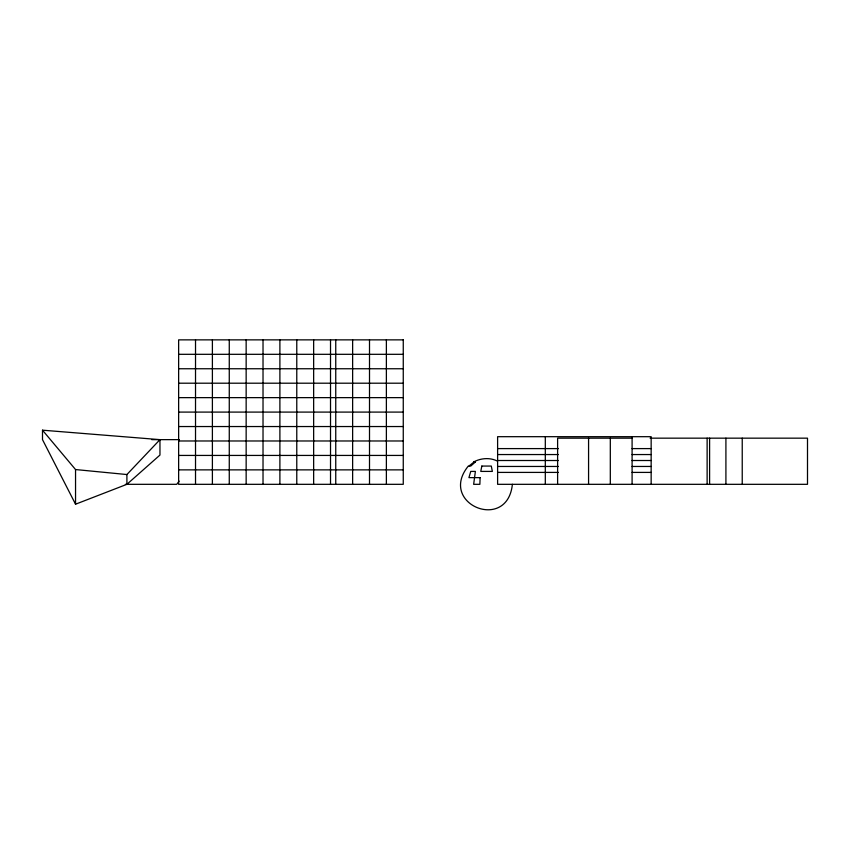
<?xml version="1.0" encoding="UTF-8"?>
<svg xmlns="http://www.w3.org/2000/svg" width="850" height="850" viewBox="0 0 850 850"><rect width="100%" height="100%" fill="white"/><g stroke="black" fill="none" stroke-linecap="round" stroke-linejoin="round"><path stroke-width="1.27" d="M512.38 484.319C507.397 532.748 437.58 503.837 468.308 466.066M179.106 481.132L176.747 484.319L125.386 484.319M126.905 484.319L126.905 474.544L159.959 439.641L42.5 430.185L42.5 439.641L75.544 504.209L126.905 484.319L159.959 455.058L159.959 439.641M473.652 461.954C480.888 458.076 489.972 457.3 497.399 461.104M178.638 354.312L403.261 354.312M178.638 368.751L403.261 368.751M178.638 383.201L403.261 383.201M178.638 397.641L403.261 397.641M178.638 412.091L403.261 412.091M178.638 426.541L403.261 426.541M632.049 438.164L557.611 438.164L557.611 484.319M650.091 438.164L807.5 438.164L807.5 484.319L497.611 484.319L497.611 436.688L651.153 436.688L651.153 484.319M151.725 439.641L179.435 439.641M178.638 440.98L403.261 440.98M497.611 448.598L558.45 448.598M632.092 448.598L651.153 448.598M497.611 454.548L558.45 454.548M632.092 454.548L651.153 454.548M178.638 455.43L403.261 455.43M497.611 460.509L558.45 460.509M632.092 460.509L651.153 460.509M497.611 466.459L558.45 466.459M632.092 466.459L651.153 466.459M178.638 469.869L403.261 469.869M497.611 472.409L558.45 472.409M632.092 472.409L651.153 472.409M42.5 430.185L75.544 469.551L126.905 474.544M742.231 438.164L742.231 484.319M725.911 438.164L725.911 484.319M709.601 438.164L709.601 484.319M707.126 438.164L707.126 484.319M632.092 436.688L632.092 484.319M610.311 438.164L610.311 484.319M588.572 438.164L588.572 484.319M545.307 436.688L545.307 484.319M386.378 339.862L386.378 484.319M369.506 339.862L369.506 484.319M352.633 339.862L352.633 484.319M335.75 339.862L335.75 484.319M330.522 339.862L330.522 484.319M313.65 339.862L313.65 484.319M296.777 339.862L296.777 484.319M279.894 339.862L279.894 484.319M263.022 339.862L263.022 484.319M246.149 339.862L246.149 484.319M229.266 339.862L229.266 484.319M212.394 339.862L212.394 484.319M195.521 339.862L195.521 484.319M75.544 469.551L75.544 504.209M480.101 477.636L479.878 484.319L473.652 484.319L475.384 471.41L470.751 471.41L468.924 477.636L480.101 477.636M481.833 466.066L480.771 471.41L492.352 471.41L491.289 466.066L481.833 466.066M475.384 461.954L470.751 466.066L468.924 466.066L474.087 461.954L475.384 461.954M403.261 339.862L178.638 339.862L178.638 484.319L403.261 484.319L403.261 339.862"/></g></svg>
